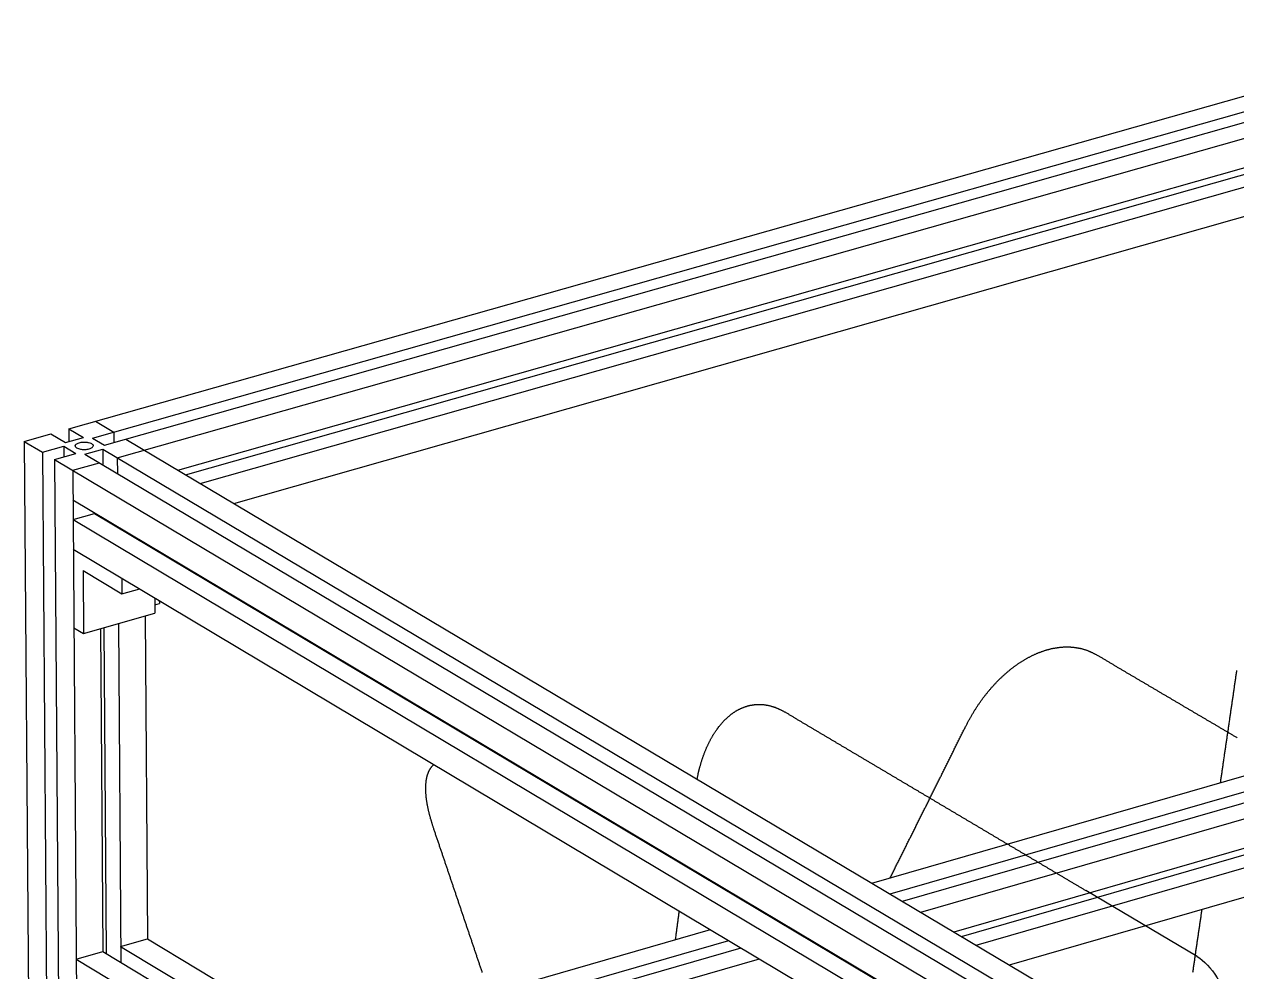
# Model space of a CAD drawing. Header units: millimetres. Extents: x -320 to 323, y -425 to 415.
# Drawn here: x -320.4 to -38.3, y 192.1 to 412.4 of the extents above; entities that cross this region are included whole.
import ezdxf

# ---------------------------------------------------------------- set-up
doc = ezdxf.new("R2010")
doc.units = ezdxf.units.MM
doc.layers.add('SKETCH', color=5, linetype='Continuous')
doc.layers.add('VISIBLE', color=7, linetype='Continuous')

msp = doc.modelspace()

# ---------------------------------------------------------------- linework, layer by layer
at = {"layer": 'SKETCH'}
msp.add_line((-47.58, 195.62), (-73.46, 210.96), dxfattribs=at)
at = {"layer": 'SKETCH', "flags": 128}
for points in [[(-118.93, 213.94), (-118.84, 214.13), (-118.73, 214.36), (-118.61, 214.59), (-118.5, 214.82), (-118.38, 215.05), (-118.27, 215.28), (-118.15, 215.51), (-118.04, 215.74), (-117.92, 215.97), (-117.81, 216.2), (-117.69, 216.43), (-117.58, 216.66), (-117.46, 216.89), (-117.35, 217.12), (-117.23, 217.35), (-117.12, 217.58), (-117.01, 217.81), (-116.89, 218.04), (-116.78, 218.27), (-116.66, 218.5), (-116.55, 218.73), (-116.43, 218.96), (-116.32, 219.19), (-116.2, 219.41), (-116.09, 219.64), (-115.97, 219.87), (-115.86, 220.1), (-115.74, 220.33), (-115.63, 220.56), (-115.51, 220.79), (-115.4, 221.02), (-115.28, 221.25), (-115.17, 221.48), (-115.06, 221.71), (-114.94, 221.94), (-114.83, 222.17), (-114.71, 222.4), (-114.6, 222.63), (-114.48, 222.86), (-114.37, 223.09), (-114.25, 223.32), (-114.14, 223.55), (-114.02, 223.78), (-113.91, 224.01), (-113.79, 224.24), (-113.68, 224.47), (-113.56, 224.7), (-113.45, 224.93), (-113.34, 225.16), (-113.22, 225.39), (-113.11, 225.62), (-112.99, 225.85), (-112.88, 226.08), (-112.76, 226.31), (-112.65, 226.54), (-112.53, 226.77), (-112.42, 227), (-112.3, 227.23), (-112.19, 227.46), (-112.07, 227.69), (-111.96, 227.92), (-111.84, 228.15), (-111.73, 228.38), (-111.61, 228.61), (-111.5, 228.84), (-111.39, 229.07), (-111.27, 229.3), (-111.16, 229.53), (-111.04, 229.76), (-110.93, 229.99), (-110.81, 230.22), (-110.7, 230.45), (-110.58, 230.68), (-110.47, 230.91), (-110.35, 231.14), (-110.24, 231.37), (-110.12, 231.6), (-110.01, 231.83), (-109.89, 232.06), (-109.78, 232.29), (-109.66, 232.52), (-109.55, 232.75), (-109.43, 232.98), (-109.32, 233.21), (-109.21, 233.44), (-109.09, 233.67), (-108.98, 233.9), (-108.86, 234.13), (-108.75, 234.36), (-108.63, 234.59), (-108.52, 234.82), (-108.4, 235.05), (-108.29, 235.28), (-108.17, 235.51), (-108.06, 235.74), (-107.94, 235.97), (-107.83, 236.2), (-107.71, 236.43), (-107.6, 236.66), (-107.49, 236.89), (-107.37, 237.12), (-107.26, 237.35), (-107.14, 237.58), (-107.03, 237.81), (-106.91, 238.04), (-106.8, 238.27), (-106.68, 238.5), (-106.57, 238.73), (-106.45, 238.96), (-106.34, 239.19), (-106.22, 239.42), (-106.11, 239.65), (-105.99, 239.88), (-105.88, 240.11), (-105.76, 240.34), (-105.65, 240.57), (-105.54, 240.8), (-105.42, 241.03), (-105.31, 241.26), (-105.19, 241.49), (-105.08, 241.72), (-104.96, 241.95), (-104.85, 242.18), (-104.73, 242.41), (-104.62, 242.64), (-104.5, 242.87), (-104.39, 243.1), (-104.27, 243.33), (-104.16, 243.56), (-104.04, 243.79), (-103.93, 244.02), (-103.81, 244.26), (-103.7, 244.49), (-103.58, 244.73), (-103.46, 244.97), (-103.35, 245.2), (-103.23, 245.44), (-103.11, 245.68), (-103, 245.92), (-102.88, 246.15), (-102.76, 246.39), (-102.65, 246.63), (-102.53, 246.86), (-102.42, 247.09), (-102.3, 247.32), (-102.19, 247.55), (-102.07, 247.78), (-101.96, 248), (-101.85, 248.23), (-101.74, 248.44), (-101.62, 248.66), (-101.51, 248.87), (-101.41, 249.08), (-101.32, 249.25), (-101.23, 249.42), (-101.14, 249.58), (-101.05, 249.75), (-100.97, 249.91), (-100.88, 250.07), (-100.8, 250.23), (-100.71, 250.38), (-100.63, 250.54), (-100.54, 250.69), (-100.46, 250.85), (-100.38, 251), (-100.29, 251.15), (-100.21, 251.3), (-100.12, 251.45), (-100.04, 251.6), (-99.95, 251.75), (-99.87, 251.9), (-99.78, 252.04), (-99.69, 252.19), (-99.6, 252.34), (-99.52, 252.49), (-99.42, 252.64), (-99.33, 252.78), (-99.24, 252.93), (-99.15, 253.08), (-99.05, 253.23), (-98.96, 253.37), (-98.86, 253.52), (-98.77, 253.67), (-98.67, 253.81), (-98.57, 253.96), (-98.47, 254.1), (-98.38, 254.25), (-98.28, 254.39), (-98.18, 254.54), (-98.08, 254.68), (-97.98, 254.82), (-97.88, 254.96), (-97.78, 255.1), (-97.68, 255.24), (-97.57, 255.38), (-97.47, 255.52), (-97.37, 255.66), (-97.27, 255.8), (-97.16, 255.94), (-97.06, 256.07), (-96.95, 256.21), (-96.85, 256.34), (-96.74, 256.48), (-96.64, 256.61), (-96.53, 256.75), (-96.42, 256.88), (-96.32, 257.01), (-96.21, 257.14), (-96.1, 257.27), (-95.99, 257.4), (-95.88, 257.54), (-95.77, 257.66), (-95.66, 257.79), (-95.55, 257.92), (-95.44, 258.05), (-95.33, 258.18), (-95.22, 258.3), (-95.11, 258.43), (-95, 258.55), (-94.88, 258.68), (-94.77, 258.8), (-94.66, 258.92), (-94.55, 259.04), (-94.43, 259.16), (-94.32, 259.28), (-94.2, 259.4), (-94.09, 259.52), (-93.97, 259.64), (-93.86, 259.76), (-93.74, 259.87), (-93.63, 259.99), (-93.51, 260.1), (-93.39, 260.22), (-93.27, 260.33), (-93.16, 260.44), (-93.04, 260.56), (-92.92, 260.67), (-92.8, 260.78), (-92.68, 260.89), (-92.56, 261), (-92.44, 261.11), (-92.32, 261.22), (-92.2, 261.32), (-92.08, 261.43), (-91.96, 261.53), (-91.84, 261.64), (-91.72, 261.74), (-91.6, 261.84), (-91.48, 261.95), (-91.36, 262.05), (-91.23, 262.15), (-91.11, 262.25), (-90.99, 262.34), (-90.87, 262.44), (-90.74, 262.54), (-90.62, 262.63), (-90.5, 262.73), (-90.37, 262.82), (-90.25, 262.92), (-90.12, 263.01), (-90, 263.1), (-89.87, 263.19), (-89.75, 263.29), (-89.62, 263.37), (-89.5, 263.46), (-89.37, 263.55), (-89.25, 263.64), (-89.12, 263.72), (-89, 263.81), (-88.87, 263.89), (-88.74, 263.98), (-88.62, 264.06), (-88.49, 264.14), (-88.36, 264.22), (-88.24, 264.3), (-88.11, 264.38), (-87.98, 264.46), (-87.86, 264.53), (-87.73, 264.61), (-87.6, 264.68), (-87.47, 264.76), (-87.35, 264.83), (-87.22, 264.91), (-87.09, 264.98), (-86.96, 265.05), (-86.83, 265.12), (-86.71, 265.19), (-86.58, 265.25), (-86.45, 265.32), (-86.32, 265.39), (-86.19, 265.45), (-86.06, 265.52), (-85.93, 265.58), (-85.8, 265.64), (-85.68, 265.7), (-85.55, 265.76), (-85.42, 265.82), (-85.29, 265.88), (-85.16, 265.94), (-85.03, 266), (-84.9, 266.05), (-84.78, 266.11), (-84.65, 266.16), (-84.52, 266.21), (-84.39, 266.26), (-84.26, 266.32), (-84.13, 266.37), (-84, 266.41), (-83.87, 266.46), (-83.74, 266.51), (-83.61, 266.56), (-83.48, 266.6), (-83.35, 266.64), (-83.22, 266.69), (-83.1, 266.73), (-82.97, 266.77), (-82.84, 266.81), (-82.71, 266.85), (-82.58, 266.89), (-82.45, 266.93), (-82.32, 266.96), (-82.2, 267), (-82.07, 267.03), (-81.94, 267.06), (-81.81, 267.1), (-81.68, 267.13), (-81.56, 267.16), (-81.43, 267.19), (-81.3, 267.21), (-81.17, 267.24), (-81.04, 267.27), (-80.92, 267.29), (-80.79, 267.32), (-80.66, 267.34), (-80.53, 267.36), (-80.41, 267.38), (-80.28, 267.4), (-80.15, 267.42), (-80.02, 267.44), (-79.9, 267.46), (-79.77, 267.48), (-79.65, 267.49), (-79.52, 267.5), (-79.39, 267.52), (-79.27, 267.53), (-79.14, 267.54), (-79.02, 267.55), (-78.89, 267.56), (-78.77, 267.57), (-78.64, 267.58), (-78.52, 267.58), (-78.4, 267.59), (-78.27, 267.59), (-78.15, 267.59), (-78.02, 267.6), (-77.9, 267.6), (-77.78, 267.6), (-77.65, 267.6), (-77.53, 267.59), (-77.41, 267.59), (-77.28, 267.59), (-77.16, 267.58), (-77.04, 267.58), (-76.92, 267.57), (-76.8, 267.56), (-76.68, 267.55), (-76.56, 267.54), (-76.43, 267.53), (-76.31, 267.52), (-76.2, 267.5), (-76.08, 267.49), (-75.96, 267.48), (-75.84, 267.46), (-75.72, 267.44), (-75.6, 267.42), (-75.48, 267.4), (-75.36, 267.38), (-75.25, 267.36), (-75.13, 267.34), (-75.01, 267.32), (-74.9, 267.29), (-74.78, 267.27), (-74.66, 267.24), (-74.55, 267.21), (-74.43, 267.19), (-74.32, 267.16), (-74.2, 267.13), (-74.09, 267.09), (-73.97, 267.06), (-73.86, 267.03), (-73.75, 267), (-73.64, 266.96), (-73.52, 266.92), (-73.41, 266.89), (-73.3, 266.85), (-73.19, 266.81), (-73.09, 266.77), (-72.98, 266.73), (-72.87, 266.69), (-72.77, 266.64), (-72.66, 266.6), (-72.56, 266.55), (-72.45, 266.51), (-72.35, 266.46), (-72.25, 266.41), (-72.14, 266.36), (-72.04, 266.31), (-71.93, 266.26), (-71.83, 266.21), (-71.72, 266.16), (-71.61, 266.1), (-71.51, 266.05), (-71.4, 265.99), (-71.29, 265.94), (-71.18, 265.88), (-71.06, 265.82), (-70.95, 265.76), (-70.81, 265.69), (-70.67, 265.61), (-70.52, 265.53), (-70.38, 265.45), (-70.23, 265.37), (-70.09, 265.28), (-69.94, 265.2), (-69.79, 265.11), (-69.64, 265.02), (-69.48, 264.93), (-69.33, 264.84), (-69.18, 264.75), (-69.03, 264.65), (-68.87, 264.56), (-68.72, 264.47), (-68.56, 264.37), (-68.41, 264.28), (-68.25, 264.18), (-68.1, 264.09), (-67.95, 264), (-67.79, 263.91), (-67.64, 263.81), (-67.49, 263.72), (-67.34, 263.63), (-67.19, 263.55), (-67.04, 263.46), (-66.89, 263.37), (-66.74, 263.28), (-66.59, 263.19), (-66.44, 263.1), (-66.29, 263.01), (-66.14, 262.92), (-65.99, 262.84), (-65.83, 262.75), (-65.68, 262.66), (-65.53, 262.57), (-65.38, 262.48), (-65.23, 262.39), (-65.08, 262.3), (-64.93, 262.22), (-64.78, 262.13), (-64.63, 262.04), (-64.48, 261.95), (-64.33, 261.86), (-64.18, 261.77), (-64.03, 261.68), (-63.88, 261.59), (-63.73, 261.51), (-63.58, 261.42), (-63.43, 261.33), (-63.28, 261.24), (-63.13, 261.15), (-62.97, 261.06), (-62.82, 260.97), (-62.67, 260.89), (-62.52, 260.8), (-62.37, 260.71), (-62.22, 260.62), (-62.07, 260.53), (-61.92, 260.44), (-61.77, 260.35), (-61.62, 260.26), (-61.47, 260.18), (-61.32, 260.09), (-61.17, 260), (-61.02, 259.91), (-60.87, 259.82), (-60.72, 259.73), (-60.57, 259.64), (-60.41, 259.55), (-60.26, 259.47), (-60.11, 259.38), (-59.96, 259.29), (-59.81, 259.2), (-59.66, 259.11), (-59.51, 259.02), (-59.36, 258.93), (-59.21, 258.84), (-59.06, 258.76), (-58.91, 258.67), (-58.76, 258.58), (-58.61, 258.49), (-58.46, 258.4), (-58.31, 258.31), (-58.16, 258.22), (-58, 258.13), (-57.85, 258.05), (-57.7, 257.96), (-57.55, 257.87), (-57.4, 257.78), (-57.25, 257.69), (-57.1, 257.6), (-56.95, 257.51), (-56.8, 257.42), (-56.65, 257.34), (-56.5, 257.25), (-56.35, 257.16), (-56.2, 257.07), (-56.05, 256.98), (-55.9, 256.89), (-55.74, 256.8), (-55.59, 256.71), (-55.44, 256.63), (-55.29, 256.54), (-55.14, 256.45), (-54.99, 256.36), (-54.84, 256.27), (-54.69, 256.18), (-54.54, 256.09), (-54.39, 256), (-54.24, 255.92), (-54.09, 255.83), (-53.94, 255.74), (-53.78, 255.65), (-53.63, 255.56), (-53.48, 255.47), (-53.33, 255.38), (-53.18, 255.29), (-53.03, 255.21), (-52.88, 255.12), (-52.73, 255.03), (-52.58, 254.94), (-52.43, 254.85), (-52.28, 254.76), (-52.13, 254.67), (-51.98, 254.58), (-51.82, 254.49), (-51.67, 254.41), (-51.52, 254.32), (-51.37, 254.23), (-51.22, 254.14), (-51.07, 254.05), (-50.92, 253.96), (-50.77, 253.87), (-50.62, 253.78), (-50.47, 253.7), (-50.32, 253.61), (-50.17, 253.52), (-50.02, 253.43), (-49.86, 253.34), (-49.71, 253.25), (-49.56, 253.16), (-49.41, 253.07), (-49.26, 252.98), (-49.11, 252.9), (-48.96, 252.81), (-48.81, 252.72), (-48.66, 252.63), (-48.51, 252.54), (-48.36, 252.45), (-48.21, 252.36), (-48.05, 252.27), (-47.9, 252.18), (-47.75, 252.1), (-47.6, 252.01), (-47.45, 251.92), (-47.3, 251.83), (-47.15, 251.74), (-47, 251.65), (-46.85, 251.56), (-46.7, 251.47), (-46.55, 251.38), (-46.39, 251.3), (-46.24, 251.21), (-46.09, 251.12), (-45.94, 251.03), (-45.79, 250.94), (-45.64, 250.85), (-45.49, 250.76), (-45.34, 250.67), (-45.19, 250.58), (-45.04, 250.5), (-44.89, 250.41), (-44.73, 250.32), (-44.58, 250.23), (-44.43, 250.14), (-44.28, 250.05), (-44.13, 249.96), (-43.98, 249.87), (-43.83, 249.78), (-43.68, 249.7), (-43.53, 249.61), (-43.38, 249.52), (-43.23, 249.43), (-43.07, 249.34), (-42.92, 249.25), (-42.77, 249.16), (-42.62, 249.07), (-42.47, 248.98), (-42.32, 248.9), (-42.17, 248.81), (-42.02, 248.72), (-41.87, 248.63), (-41.72, 248.54), (-41.56, 248.45), (-41.41, 248.36), (-41.26, 248.27), (-41.11, 248.18), (-40.96, 248.1), (-40.81, 248.01), (-40.66, 247.92), (-40.51, 247.83), (-40.36, 247.74), (-40.21, 247.65), (-40.05, 247.56), (-39.9, 247.47), (-39.75, 247.38), (-39.6, 247.29), (-39.45, 247.21), (-39.3, 247.12), (-39.15, 247.03), (-39, 246.94), (-38.85, 246.85), (-38.7, 246.76), (-38.54, 246.67), (-38.39, 246.58), (-38.24, 246.49)], [(-42.1, 236.07), (-42.07, 236.29), (-42.04, 236.53), (-42, 236.76), (-41.97, 237), (-41.94, 237.23), (-41.9, 237.47), (-41.87, 237.7), (-41.83, 237.93), (-41.8, 238.17), (-41.76, 238.4), (-41.73, 238.64), (-41.7, 238.87), (-41.66, 239.11), (-41.63, 239.34), (-41.59, 239.58), (-41.56, 239.81), (-41.52, 240.05), (-41.49, 240.28), (-41.46, 240.52), (-41.42, 240.75), (-41.39, 240.98), (-41.35, 241.22), (-41.32, 241.45), (-41.29, 241.69), (-41.25, 241.92), (-41.22, 242.16), (-41.18, 242.39), (-41.15, 242.63), (-41.11, 242.86), (-41.08, 243.1), (-41.05, 243.33), (-41.01, 243.57), (-40.98, 243.8), (-40.94, 244.04), (-40.91, 244.27), (-40.87, 244.51), (-40.84, 244.74), (-40.81, 244.97), (-40.77, 245.21), (-40.74, 245.44), (-40.7, 245.68), (-40.67, 245.91), (-40.64, 246.15), (-40.6, 246.38), (-40.57, 246.62), (-40.53, 246.85), (-40.5, 247.09), (-40.46, 247.32), (-40.43, 247.56), (-40.4, 247.79), (-40.36, 248.03), (-40.33, 248.26), (-40.29, 248.5), (-40.26, 248.73), (-40.22, 248.97), (-40.19, 249.2), (-40.16, 249.43), (-40.12, 249.67), (-40.09, 249.9), (-40.05, 250.14), (-40.02, 250.37), (-39.98, 250.61), (-39.95, 250.84), (-39.92, 251.08), (-39.88, 251.31), (-39.85, 251.55), (-39.81, 251.78), (-39.78, 252.02), (-39.75, 252.25), (-39.71, 252.49), (-39.68, 252.72), (-39.64, 252.96), (-39.61, 253.19), (-39.57, 253.43), (-39.54, 253.66), (-39.51, 253.89), (-39.47, 254.13), (-39.44, 254.36), (-39.4, 254.6), (-39.37, 254.83), (-39.33, 255.07), (-39.3, 255.3), (-39.27, 255.54), (-39.23, 255.77), (-39.2, 256.01), (-39.16, 256.24), (-39.13, 256.48), (-39.09, 256.71), (-39.06, 256.95), (-39.03, 257.18), (-38.99, 257.42), (-38.96, 257.65), (-38.92, 257.89), (-38.89, 258.12), (-38.85, 258.36), (-38.82, 258.59), (-38.79, 258.83), (-38.75, 259.06), (-38.72, 259.29), (-38.68, 259.53), (-38.65, 259.76), (-38.62, 260), (-38.58, 260.23), (-38.55, 260.47), (-38.51, 260.7), (-38.48, 260.94), (-38.44, 261.17), (-38.41, 261.41), (-38.38, 261.64), (-38.34, 261.88), (-38.31, 262.11)], [(-163.87, 236.86), (-163.85, 236.95), (-163.82, 237.11), (-163.79, 237.27), (-163.76, 237.42), (-163.73, 237.58), (-163.7, 237.73), (-163.67, 237.89), (-163.63, 238.04), (-163.6, 238.2), (-163.56, 238.36), (-163.53, 238.51), (-163.49, 238.67), (-163.45, 238.82), (-163.41, 238.98), (-163.37, 239.13), (-163.33, 239.29), (-163.29, 239.44), (-163.25, 239.6), (-163.21, 239.75), (-163.17, 239.9), (-163.13, 240.05), (-163.08, 240.2), (-163.04, 240.35), (-163, 240.5), (-162.95, 240.65), (-162.91, 240.8), (-162.86, 240.95), (-162.81, 241.1), (-162.77, 241.24), (-162.72, 241.39), (-162.67, 241.54), (-162.62, 241.68), (-162.57, 241.83), (-162.53, 241.97), (-162.48, 242.11), (-162.42, 242.25), (-162.37, 242.4), (-162.32, 242.54), (-162.27, 242.68), (-162.22, 242.82), (-162.16, 242.96), (-162.11, 243.1), (-162.06, 243.23), (-162, 243.37), (-161.94, 243.51), (-161.89, 243.64), (-161.83, 243.78), (-161.77, 243.91), (-161.72, 244.05), (-161.66, 244.18), (-161.6, 244.32), (-161.54, 244.45), (-161.48, 244.58), (-161.42, 244.71), (-161.36, 244.84), (-161.3, 244.97), (-161.24, 245.1), (-161.18, 245.22), (-161.11, 245.35), (-161.05, 245.47), (-160.99, 245.6), (-160.92, 245.72), (-160.86, 245.85), (-160.79, 245.97), (-160.73, 246.09), (-160.66, 246.21), (-160.6, 246.34), (-160.53, 246.46), (-160.46, 246.57), (-160.39, 246.69), (-160.33, 246.81), (-160.26, 246.93), (-160.19, 247.04), (-160.12, 247.16), (-160.05, 247.27), (-159.98, 247.39), (-159.91, 247.5), (-159.84, 247.61), (-159.76, 247.72), (-159.69, 247.83), (-159.62, 247.94), (-159.55, 248.05), (-159.47, 248.16), (-159.4, 248.27), (-159.32, 248.37), (-159.25, 248.48), (-159.17, 248.58), (-159.1, 248.68), (-159.02, 248.79), (-158.94, 248.89), (-158.87, 248.99), (-158.79, 249.09), (-158.71, 249.19), (-158.63, 249.29), (-158.55, 249.39), (-158.47, 249.48), (-158.4, 249.58), (-158.32, 249.67), (-158.23, 249.77), (-158.15, 249.86), (-158.07, 249.95), (-157.99, 250.04), (-157.91, 250.13), (-157.83, 250.22), (-157.75, 250.31), (-157.66, 250.4), (-157.58, 250.48), (-157.5, 250.57), (-157.41, 250.65), (-157.33, 250.74), (-157.24, 250.82), (-157.16, 250.9), (-157.07, 250.98), (-156.99, 251.06), (-156.9, 251.14), (-156.81, 251.22), (-156.73, 251.3), (-156.64, 251.38), (-156.55, 251.45), (-156.46, 251.53), (-156.37, 251.6), (-156.29, 251.67), (-156.2, 251.74), (-156.11, 251.81), (-156.02, 251.88), (-155.93, 251.95), (-155.84, 252.02), (-155.75, 252.09), (-155.66, 252.15), (-155.57, 252.22), (-155.48, 252.28), (-155.38, 252.34), (-155.29, 252.4), (-155.2, 252.46), (-155.11, 252.52), (-155.01, 252.58), (-154.92, 252.64), (-154.83, 252.7), (-154.73, 252.75), (-154.64, 252.81), (-154.55, 252.86), (-154.45, 252.91), (-154.36, 252.97), (-154.26, 253.02), (-154.17, 253.07), (-154.07, 253.11), (-153.98, 253.16), (-153.88, 253.21), (-153.78, 253.25), (-153.69, 253.3), (-153.59, 253.34), (-153.49, 253.39), (-153.4, 253.43), (-153.3, 253.47), (-153.2, 253.51), (-153.11, 253.54), (-153.01, 253.58), (-152.91, 253.62), (-152.81, 253.65), (-152.71, 253.69), (-152.61, 253.72), (-152.51, 253.75), (-152.42, 253.78), (-152.32, 253.81), (-152.22, 253.84), (-152.12, 253.87), (-152.02, 253.9), (-151.92, 253.92), (-151.82, 253.95), (-151.72, 253.97), (-151.62, 254), (-151.52, 254.02), (-151.41, 254.04), (-151.31, 254.06), (-151.21, 254.08), (-151.11, 254.09), (-151.01, 254.11), (-150.91, 254.12), (-150.81, 254.14), (-150.71, 254.15), (-150.6, 254.16), (-150.5, 254.18), (-150.4, 254.19), (-150.3, 254.19), (-150.2, 254.2), (-150.09, 254.21), (-149.99, 254.22), (-149.89, 254.22), (-149.79, 254.22), (-149.68, 254.23), (-149.58, 254.23), (-149.48, 254.23), (-149.37, 254.23), (-149.27, 254.23), (-149.17, 254.22), (-149.06, 254.22), (-148.96, 254.22), (-148.86, 254.21), (-148.75, 254.2), (-148.65, 254.2), (-148.55, 254.19), (-148.44, 254.18), (-148.34, 254.17), (-148.24, 254.15), (-148.13, 254.14), (-148.03, 254.13), (-147.92, 254.11), (-147.82, 254.09), (-147.72, 254.08), (-147.61, 254.06), (-147.51, 254.04), (-147.4, 254.02), (-147.3, 254), (-147.2, 253.97), (-147.09, 253.95), (-146.99, 253.92), (-146.88, 253.9), (-146.78, 253.87), (-146.68, 253.84), (-146.57, 253.82), (-146.47, 253.78), (-146.36, 253.75), (-146.26, 253.72), (-146.16, 253.69), (-146.05, 253.65), (-145.95, 253.62), (-145.85, 253.58), (-145.74, 253.55), (-145.64, 253.51), (-145.54, 253.47), (-145.44, 253.43), (-145.34, 253.39), (-145.24, 253.34), (-145.14, 253.3), (-145.04, 253.25), (-144.94, 253.21), (-144.84, 253.16), (-144.74, 253.11), (-144.64, 253.06), (-144.54, 253.01), (-144.44, 252.96), (-144.33, 252.91), (-144.23, 252.86), (-144.13, 252.81), (-144.02, 252.75), (-143.92, 252.7), (-143.81, 252.64), (-143.7, 252.58), (-143.59, 252.53), (-143.48, 252.47), (-143.35, 252.4), (-143.21, 252.32), (-143.08, 252.24), (-142.94, 252.17), (-142.8, 252.09), (-142.65, 252), (-142.51, 251.92), (-142.36, 251.83), (-142.22, 251.75), (-142.07, 251.66), (-141.93, 251.57), (-141.78, 251.48), (-141.63, 251.39), (-141.48, 251.3), (-141.33, 251.21), (-141.18, 251.12), (-141.03, 251.03), (-140.88, 250.93), (-140.73, 250.84), (-140.59, 250.75), (-140.44, 250.66), (-140.29, 250.58), (-140.14, 250.49), (-140, 250.4), (-139.85, 250.31), (-139.71, 250.23), (-139.56, 250.14), (-139.42, 250.06), (-139.27, 249.97), (-139.13, 249.88), (-138.98, 249.8), (-138.84, 249.71), (-138.69, 249.63), (-138.54, 249.54), (-138.4, 249.45), (-138.25, 249.37), (-138.11, 249.28), (-137.96, 249.19), (-137.82, 249.11), (-137.67, 249.02), (-137.53, 248.94), (-137.38, 248.85), (-137.24, 248.76), (-137.09, 248.68), (-136.95, 248.59), (-136.8, 248.51), (-136.66, 248.42), (-136.51, 248.33), (-136.36, 248.25), (-136.22, 248.16), (-136.07, 248.08), (-135.93, 247.99), (-135.78, 247.9), (-135.64, 247.82), (-135.49, 247.73), (-135.35, 247.64), (-135.2, 247.56), (-135.06, 247.47), (-134.91, 247.39), (-134.77, 247.3), (-134.62, 247.21), (-134.47, 247.13), (-134.33, 247.04), (-134.18, 246.95), (-134.04, 246.87), (-133.89, 246.78), (-133.75, 246.7), (-133.6, 246.61), (-133.46, 246.52), (-133.31, 246.44), (-133.17, 246.35), (-133.02, 246.27), (-132.88, 246.18), (-132.73, 246.09), (-132.58, 246.01), (-132.44, 245.92), (-132.29, 245.83), (-132.15, 245.75), (-132, 245.66), (-131.86, 245.58), (-131.71, 245.49), (-131.57, 245.4), (-131.42, 245.32), (-131.28, 245.23), (-131.13, 245.14), (-130.98, 245.06), (-130.84, 244.97), (-130.69, 244.89), (-130.55, 244.8), (-130.4, 244.71), (-130.26, 244.63), (-130.11, 244.54), (-129.97, 244.46), (-129.82, 244.37), (-129.68, 244.28), (-129.53, 244.2), (-129.38, 244.11), (-129.24, 244.02), (-129.09, 243.94), (-128.95, 243.85), (-128.8, 243.77), (-128.66, 243.68), (-128.51, 243.59), (-128.37, 243.51), (-128.22, 243.42), (-128.08, 243.33), (-127.93, 243.25), (-127.78, 243.16), (-127.64, 243.08), (-127.49, 242.99), (-127.35, 242.9), (-127.2, 242.82), (-127.06, 242.73), (-126.91, 242.64), (-126.77, 242.56), (-126.62, 242.47), (-126.47, 242.39), (-126.33, 242.3), (-126.18, 242.21), (-126.04, 242.13), (-125.89, 242.04), (-125.75, 241.95), (-125.6, 241.87), (-125.46, 241.78), (-125.31, 241.7), (-125.16, 241.61), (-125.02, 241.52), (-124.87, 241.44), (-124.73, 241.35), (-124.58, 241.26), (-124.44, 241.18), (-124.29, 241.09), (-124.15, 241), (-124, 240.92), (-123.85, 240.83), (-123.71, 240.75), (-123.56, 240.66), (-123.42, 240.57), (-123.27, 240.49), (-123.13, 240.4), (-122.98, 240.31), (-122.84, 240.23), (-122.69, 240.14), (-122.54, 240.06), (-122.4, 239.97), (-122.25, 239.88), (-122.11, 239.8), (-121.96, 239.71), (-121.82, 239.62), (-121.67, 239.54), (-121.52, 239.45), (-121.38, 239.37), (-121.23, 239.28), (-121.09, 239.19), (-120.94, 239.11), (-120.8, 239.02), (-120.65, 238.93), (-120.51, 238.85), (-120.36, 238.76), (-120.21, 238.67), (-120.07, 238.59), (-119.92, 238.5), (-119.78, 238.42), (-119.63, 238.33), (-119.49, 238.24), (-119.34, 238.16), (-119.19, 238.07), (-119.05, 237.98), (-118.9, 237.9), (-118.76, 237.81), (-118.61, 237.72), (-118.47, 237.64), (-118.32, 237.55), (-118.17, 237.47), (-118.03, 237.38), (-117.88, 237.29), (-117.74, 237.21), (-117.59, 237.12), (-117.45, 237.03), (-117.3, 236.95), (-117.15, 236.86), (-117.01, 236.77), (-116.86, 236.69), (-116.72, 236.6), (-116.57, 236.52), (-116.43, 236.43), (-116.28, 236.34), (-116.13, 236.26), (-115.99, 236.17), (-115.84, 236.08), (-115.7, 236), (-115.55, 235.91), (-115.41, 235.82), (-115.26, 235.74), (-115.11, 235.65), (-114.97, 235.57), (-114.82, 235.48), (-114.68, 235.39), (-114.53, 235.31), (-114.39, 235.22), (-114.24, 235.13), (-114.09, 235.05), (-113.95, 234.96), (-113.8, 234.87), (-113.66, 234.79), (-113.51, 234.7), (-113.37, 234.61), (-113.22, 234.53), (-113.07, 234.44), (-112.93, 234.36), (-112.78, 234.27), (-112.64, 234.18), (-112.49, 234.1), (-112.34, 234.01), (-112.2, 233.92), (-112.05, 233.84), (-111.91, 233.75), (-111.76, 233.66), (-111.62, 233.58), (-111.47, 233.49), (-111.32, 233.41), (-111.18, 233.32), (-111.03, 233.23), (-110.89, 233.15), (-110.74, 233.06), (-110.59, 232.97), (-110.45, 232.89), (-110.3, 232.8), (-110.16, 232.71), (-110.01, 232.63), (-109.87, 232.54), (-109.72, 232.45), (-109.57, 232.37), (-109.43, 232.28), (-109.28, 232.19), (-109.14, 232.11), (-108.99, 232.02), (-108.84, 231.94), (-108.7, 231.85), (-108.55, 231.76), (-108.41, 231.68), (-108.26, 231.59), (-108.12, 231.5), (-107.97, 231.42), (-107.82, 231.33), (-107.68, 231.24), (-107.53, 231.16), (-107.39, 231.07), (-107.24, 230.98), (-107.09, 230.9), (-106.95, 230.81), (-106.8, 230.72), (-106.66, 230.64), (-106.51, 230.55), (-106.36, 230.47), (-106.22, 230.38), (-106.07, 230.29), (-105.93, 230.21), (-105.78, 230.12), (-105.63, 230.03), (-105.49, 229.95), (-105.34, 229.86), (-105.2, 229.77), (-105.05, 229.69), (-104.91, 229.6), (-104.76, 229.51), (-104.61, 229.43), (-104.47, 229.34), (-104.32, 229.25), (-104.18, 229.17), (-104.03, 229.08), (-103.88, 228.99), (-103.74, 228.91), (-103.59, 228.82), (-103.45, 228.74), (-103.3, 228.65), (-103.15, 228.56), (-103.01, 228.48), (-102.86, 228.39), (-102.72, 228.3), (-102.57, 228.22), (-102.42, 228.13), (-102.28, 228.04), (-102.13, 227.96), (-101.99, 227.87), (-101.84, 227.78), (-101.69, 227.7), (-101.55, 227.61), (-101.4, 227.52), (-101.26, 227.44), (-101.11, 227.35), (-100.96, 227.26), (-100.82, 227.18), (-100.67, 227.09), (-100.53, 227), (-100.38, 226.92), (-100.23, 226.83), (-100.09, 226.74), (-99.94, 226.66), (-99.8, 226.57), (-99.65, 226.49), (-99.5, 226.4), (-99.36, 226.31), (-99.21, 226.23), (-99.07, 226.14), (-98.92, 226.05), (-98.77, 225.97), (-98.63, 225.88), (-98.48, 225.79), (-98.33, 225.71), (-98.19, 225.62), (-98.04, 225.53), (-97.9, 225.45), (-97.75, 225.36), (-97.6, 225.27), (-97.46, 225.19), (-97.31, 225.1), (-97.17, 225.01), (-97.02, 224.93), (-96.87, 224.84), (-96.73, 224.75), (-96.58, 224.67), (-96.44, 224.58), (-96.29, 224.49), (-96.14, 224.41), (-96, 224.32), (-95.85, 224.23), (-95.7, 224.15), (-95.56, 224.06), (-95.41, 223.97), (-95.27, 223.89), (-95.12, 223.8), (-94.97, 223.71), (-94.83, 223.63), (-94.68, 223.54), (-94.54, 223.45), (-94.39, 223.37), (-94.24, 223.28), (-94.1, 223.19), (-93.95, 223.11), (-93.81, 223.02), (-93.66, 222.93), (-93.51, 222.85), (-93.37, 222.76), (-93.22, 222.67), (-93.07, 222.59), (-92.93, 222.5), (-92.78, 222.41), (-92.64, 222.33), (-92.49, 222.24), (-92.34, 222.15), (-92.2, 222.07), (-92.05, 221.98), (-91.9, 221.89), (-91.76, 221.81), (-91.61, 221.72), (-91.47, 221.63), (-91.32, 221.55), (-91.17, 221.46), (-91.03, 221.37), (-90.88, 221.29), (-90.74, 221.2), (-90.59, 221.11), (-90.44, 221.03), (-90.3, 220.94), (-90.15, 220.85), (-90, 220.77), (-89.86, 220.68), (-89.71, 220.59), (-89.57, 220.51), (-89.42, 220.42), (-89.27, 220.33), (-89.13, 220.25), (-88.98, 220.16), (-88.83, 220.07), (-88.69, 219.99), (-88.54, 219.9), (-88.4, 219.81), (-88.25, 219.73), (-88.1, 219.64), (-87.96, 219.55), (-87.81, 219.47), (-87.66, 219.38), (-87.52, 219.29), (-87.37, 219.21), (-87.23, 219.12), (-87.08, 219.03), (-86.93, 218.95), (-86.79, 218.86), (-86.64, 218.77), (-86.49, 218.69), (-86.35, 218.6), (-86.2, 218.51), (-86.05, 218.43), (-85.91, 218.34), (-85.76, 218.25), (-85.62, 218.17), (-85.47, 218.08), (-85.32, 217.99), (-85.18, 217.91), (-85.03, 217.82), (-84.88, 217.73), (-84.74, 217.65), (-84.59, 217.56), (-84.45, 217.47), (-84.3, 217.39), (-84.15, 217.3), (-84.01, 217.21), (-83.86, 217.13), (-83.71, 217.04), (-83.57, 216.95), (-83.42, 216.87), (-83.27, 216.78), (-83.13, 216.69), (-82.98, 216.61), (-82.84, 216.52), (-82.69, 216.43), (-82.54, 216.35), (-82.4, 216.26), (-82.25, 216.17), (-82.1, 216.09), (-81.96, 216), (-81.81, 215.91), (-81.66, 215.83), (-81.52, 215.74), (-81.37, 215.65), (-81.23, 215.56), (-81.08, 215.48), (-80.93, 215.39), (-80.79, 215.3), (-80.64, 215.22), (-80.49, 215.13), (-80.35, 215.04), (-80.2, 214.96), (-80.05, 214.87), (-79.91, 214.78), (-79.76, 214.7), (-79.61, 214.61), (-79.47, 214.52), (-79.32, 214.44), (-79.18, 214.35), (-79.03, 214.26), (-78.88, 214.18), (-78.74, 214.09), (-78.59, 214), (-78.44, 213.92), (-78.3, 213.83), (-78.15, 213.74), (-78, 213.66), (-77.86, 213.57), (-77.71, 213.48), (-77.56, 213.39), (-77.42, 213.31), (-77.27, 213.22), (-77.13, 213.13), (-76.98, 213.05), (-76.83, 212.96), (-76.69, 212.87), (-76.54, 212.79), (-76.39, 212.7), (-76.25, 212.61), (-76.1, 212.53), (-75.95, 212.44), (-75.81, 212.35), (-75.66, 212.27), (-75.51, 212.18), (-75.37, 212.09), (-75.22, 212.01), (-75.07, 211.92), (-74.93, 211.83), (-74.78, 211.75), (-74.63, 211.66), (-74.49, 211.57), (-74.34, 211.48), (-74.2, 211.4), (-74.05, 211.31), (-73.9, 211.22), (-73.76, 211.14), (-73.61, 211.05), (-73.46, 210.96)], [(-213.86, 191.91), (-213.92, 192.11), (-213.99, 192.31), (-214.06, 192.52), (-214.13, 192.72), (-214.2, 192.93), (-214.27, 193.13), (-214.34, 193.33), (-214.41, 193.54), (-214.47, 193.74), (-214.54, 193.94), (-214.61, 194.15), (-214.68, 194.35), (-214.75, 194.56), (-214.82, 194.76), (-214.89, 194.96), (-214.96, 195.17), (-215.03, 195.37), (-215.09, 195.57), (-215.16, 195.78), (-215.23, 195.98), (-215.3, 196.19), (-215.37, 196.39), (-215.44, 196.59), (-215.51, 196.8), (-215.58, 197), (-215.64, 197.2), (-215.71, 197.41), (-215.78, 197.61), (-215.85, 197.82), (-215.92, 198.02), (-215.99, 198.22), (-216.06, 198.43), (-216.13, 198.63), (-216.2, 198.84), (-216.26, 199.04), (-216.33, 199.24), (-216.4, 199.45), (-216.47, 199.65), (-216.54, 199.85), (-216.61, 200.06), (-216.68, 200.26), (-216.75, 200.47), (-216.81, 200.67), (-216.88, 200.87), (-216.95, 201.08), (-217.02, 201.28), (-217.09, 201.49), (-217.16, 201.69), (-217.23, 201.89), (-217.3, 202.1), (-217.37, 202.3), (-217.43, 202.51), (-217.5, 202.71), (-217.57, 202.91), (-217.64, 203.12), (-217.71, 203.32), (-217.78, 203.52), (-217.85, 203.73), (-217.92, 203.93), (-217.99, 204.14), (-218.05, 204.34), (-218.12, 204.54), (-218.19, 204.75), (-218.26, 204.95), (-218.33, 205.16), (-218.4, 205.36), (-218.47, 205.56), (-218.54, 205.77), (-218.61, 205.97), (-218.67, 206.18), (-218.74, 206.38), (-218.81, 206.58), (-218.88, 206.79), (-218.95, 206.99), (-219.02, 207.2), (-219.09, 207.4), (-219.16, 207.6), (-219.22, 207.81), (-219.29, 208.01), (-219.36, 208.22), (-219.43, 208.42), (-219.5, 208.62), (-219.57, 208.83), (-219.64, 209.03), (-219.71, 209.23), (-219.78, 209.44), (-219.84, 209.64), (-219.91, 209.85), (-219.98, 210.05), (-220.05, 210.25), (-220.12, 210.46), (-220.19, 210.66), (-220.26, 210.87), (-220.33, 211.07), (-220.4, 211.28), (-220.46, 211.48), (-220.53, 211.68), (-220.6, 211.89), (-220.67, 212.09), (-220.74, 212.3), (-220.81, 212.5), (-220.88, 212.7), (-220.95, 212.91), (-221.02, 213.11), (-221.08, 213.32), (-221.15, 213.52), (-221.22, 213.72), (-221.29, 213.93), (-221.36, 214.13), (-221.43, 214.34), (-221.5, 214.54), (-221.57, 214.74), (-221.64, 214.95), (-221.7, 215.15), (-221.77, 215.36), (-221.84, 215.56), (-221.91, 215.76), (-221.98, 215.97), (-222.05, 216.17), (-222.12, 216.38), (-222.19, 216.58), (-222.26, 216.78), (-222.32, 216.99), (-222.39, 217.19), (-222.46, 217.4), (-222.53, 217.6), (-222.6, 217.81), (-222.67, 218.01), (-222.74, 218.21), (-222.81, 218.42), (-222.88, 218.62), (-222.94, 218.83), (-223.01, 219.03), (-223.08, 219.23), (-223.15, 219.44), (-223.22, 219.64), (-223.29, 219.85), (-223.36, 220.05), (-223.43, 220.25), (-223.5, 220.46), (-223.57, 220.66), (-223.63, 220.87), (-223.7, 221.07), (-223.78, 221.28), (-223.85, 221.49), (-223.92, 221.7), (-223.99, 221.91), (-224.06, 222.12), (-224.14, 222.34), (-224.21, 222.55), (-224.28, 222.76), (-224.35, 222.97), (-224.43, 223.18), (-224.5, 223.39), (-224.57, 223.6), (-224.64, 223.8), (-224.71, 224.01), (-224.78, 224.21), (-224.84, 224.41), (-224.91, 224.61), (-224.98, 224.81), (-225.04, 225), (-225.1, 225.19), (-225.16, 225.38), (-225.22, 225.56), (-225.27, 225.71), (-225.31, 225.86), (-225.36, 226.01), (-225.41, 226.15), (-225.45, 226.3), (-225.5, 226.44), (-225.54, 226.58), (-225.58, 226.72), (-225.63, 226.85), (-225.67, 226.99), (-225.71, 227.13), (-225.75, 227.26), (-225.79, 227.39), (-225.83, 227.53), (-225.87, 227.66), (-225.9, 227.79), (-225.94, 227.92), (-225.98, 228.05), (-226.01, 228.18), (-226.05, 228.31), (-226.08, 228.44), (-226.12, 228.57), (-226.15, 228.7), (-226.19, 228.83), (-226.22, 228.96), (-226.25, 229.09), (-226.28, 229.22), (-226.31, 229.35), (-226.34, 229.48), (-226.37, 229.61), (-226.4, 229.74), (-226.43, 229.86), (-226.45, 229.99), (-226.48, 230.12), (-226.51, 230.24), (-226.53, 230.37), (-226.56, 230.49), (-226.58, 230.62), (-226.6, 230.74), (-226.63, 230.86), (-226.65, 230.99), (-226.67, 231.11), (-226.69, 231.23), (-226.71, 231.35), (-226.73, 231.47), (-226.75, 231.59), (-226.77, 231.71), (-226.79, 231.83), (-226.8, 231.95), (-226.82, 232.06), (-226.83, 232.18), (-226.85, 232.3), (-226.86, 232.41), (-226.88, 232.53), (-226.89, 232.64), (-226.9, 232.75), (-226.91, 232.87), (-226.93, 232.98), (-226.94, 233.09), (-226.95, 233.2), (-226.95, 233.31), (-226.96, 233.43), (-226.97, 233.53), (-226.98, 233.64), (-226.98, 233.75), (-226.99, 233.86), (-226.99, 233.97), (-227, 234.07), (-227, 234.18), (-227.01, 234.28), (-227.01, 234.39), (-227.01, 234.49), (-227.01, 234.59), (-227.01, 234.69), (-227.01, 234.8), (-227.01, 234.9), (-227.01, 235), (-227.01, 235.1), (-227, 235.2), (-227, 235.29), (-226.99, 235.39), (-226.99, 235.49), (-226.98, 235.58), (-226.98, 235.68), (-226.97, 235.77), (-226.96, 235.87), (-226.95, 235.96), (-226.95, 236.05), (-226.94, 236.15), (-226.93, 236.24), (-226.92, 236.33), (-226.9, 236.42), (-226.89, 236.51), (-226.88, 236.59), (-226.87, 236.68), (-226.85, 236.77), (-226.84, 236.85), (-226.82, 236.94), (-226.8, 237.02), (-226.79, 237.1), (-226.77, 237.19), (-226.75, 237.27), (-226.73, 237.35), (-226.71, 237.43), (-226.69, 237.51), (-226.67, 237.59), (-226.65, 237.67), (-226.63, 237.74), (-226.61, 237.82), (-226.58, 237.9), (-226.56, 237.97), (-226.53, 238.04), (-226.51, 238.12), (-226.48, 238.19), (-226.46, 238.26), (-226.43, 238.33), (-226.4, 238.4), (-226.37, 238.47), (-226.34, 238.54), (-226.31, 238.61), (-226.28, 238.67), (-226.25, 238.74), (-226.22, 238.8), (-226.19, 238.87), (-226.15, 238.93), (-226.12, 239), (-226.09, 239.06), (-226.05, 239.12), (-226.02, 239.18), (-225.98, 239.24), (-225.94, 239.3), (-225.9, 239.35), (-225.87, 239.41), (-225.83, 239.47), (-225.79, 239.52), (-225.75, 239.58), (-225.71, 239.63), (-225.67, 239.68), (-225.62, 239.73), (-225.58, 239.78), (-225.54, 239.83), (-225.5, 239.88), (-225.45, 239.93), (-225.41, 239.98), (-225.36, 240.02), (-225.32, 240.07), (-225.27, 240.11), (-225.22, 240.16), (-225.17, 240.2), (-225.12, 240.24), (-225.09, 240.27)], [(-168.9, 199.55), (-168.88, 199.67), (-168.85, 199.91), (-168.82, 200.14), (-168.79, 200.38), (-168.76, 200.61), (-168.73, 200.85), (-168.7, 201.08), (-168.66, 201.32), (-168.63, 201.55), (-168.6, 201.79), (-168.57, 202.02), (-168.54, 202.26), (-168.51, 202.49), (-168.48, 202.73), (-168.45, 202.96), (-168.41, 203.19), (-168.38, 203.43), (-168.35, 203.66), (-168.32, 203.9), (-168.29, 204.13), (-168.26, 204.37), (-168.23, 204.6), (-168.2, 204.84), (-168.17, 205.07), (-168.13, 205.31), (-168.1, 205.54), (-168.07, 205.78), (-168.04, 206.01), (-168.01, 206.21)], [(-48.53, 191.98), (-48.5, 192.21), (-48.47, 192.45), (-48.43, 192.68), (-48.4, 192.92), (-48.36, 193.15), (-48.33, 193.39), (-48.29, 193.62), (-48.26, 193.85), (-48.23, 194.09), (-48.19, 194.32), (-48.16, 194.56), (-48.12, 194.79), (-48.09, 195.03), (-48.06, 195.26), (-48.02, 195.49), (-47.99, 195.73), (-47.95, 195.96), (-47.92, 196.2), (-47.88, 196.43), (-47.85, 196.67), (-47.82, 196.9), (-47.78, 197.13), (-47.75, 197.37), (-47.71, 197.6), (-47.68, 197.84), (-47.65, 198.07), (-47.61, 198.31), (-47.58, 198.54), (-47.54, 198.77), (-47.51, 199.01), (-47.47, 199.24), (-47.44, 199.48), (-47.41, 199.71), (-47.37, 199.95), (-47.34, 200.18), (-47.3, 200.42), (-47.27, 200.65), (-47.24, 200.88), (-47.2, 201.12), (-47.17, 201.35), (-47.13, 201.59), (-47.1, 201.82), (-47.06, 202.06), (-47.03, 202.29), (-47, 202.52), (-46.96, 202.76), (-46.93, 202.99), (-46.89, 203.23), (-46.86, 203.46), (-46.83, 203.7), (-46.79, 203.93), (-46.76, 204.16), (-46.72, 204.4), (-46.69, 204.63), (-46.65, 204.87), (-46.62, 205.1), (-46.59, 205.34), (-46.55, 205.57), (-46.52, 205.81), (-46.48, 206.04), (-46.45, 206.27), (-46.41, 206.51), (-46.4, 206.6)], [(-47.58, 195.62), (-46.96, 195.22), (-46.35, 194.75), (-45.74, 194.22), (-45.14, 193.62), (-44.56, 192.96), (-43.99, 192.25), (-43.43, 191.48), (-42.9, 190.67), (-42.4, 189.81), (-41.91, 188.9), (-41.46, 187.97), (-41.04, 187), (-40.65, 186), (-40.3, 184.99), (-39.98, 183.96), (-39.71, 182.91), (-39.47, 181.87), (-39.27, 180.82), (-39.12, 179.78), (-39.01, 178.74), (-38.94, 177.73), (-38.92, 176.73)]]:
    msp.add_lwpolyline(points, dxfattribs=at)
at = {"layer": 'VISIBLE'}
for p, q in [((-310.05, 318.31), (22.31, 412.38)), ((-304.58, 316.15), (25.36, 409.57)), ((-301.76, 314.47), (28.21, 407.93)), ((-298.77, 311.6), (33.71, 405.81)), ((-284.72, 308.7), (27.61, 397.27)), ((-282.88, 307.61), (24.19, 394.7)), ((-279.5, 305.6), (32.48, 394.11)), ((-271.67, 300.95), (27.61, 385.92)), ((-303.83, 320.07), (-303.83, 320.07)), ((-303.83, 320.07), (-299.6, 317.56)), ((-320.42, 315.37), (-314.2, 317.14)), ((-314.2, 317.14), (-314.2, 317.14)), ((-314.2, 317.14), (-310.82, 315.12)), ((-310.82, 315.12), (-306.67, 316.3)), ((-310.05, 318.31), (-310.03, 315.35)), ((-310.05, 318.31), (-306.67, 316.3)), ((-306.67, 316.3), (-306.67, 316.3)), ((-304.58, 316.15), (-304.58, 316.15)), ((-304.58, 316.15), (-301.76, 314.47)), ((-299.6, 317.56), (-299.59, 315.08)), ((-320.42, 315.37), (-316.26, -245.81)), ((-320.42, 315.37), (-316.2, 312.86)), ((-316.2, 312.86), (-311.22, 314.27)), ((-311.22, 314.27), (-311.2, 311.8)), ((-311.22, 314.27), (-308.4, 312.59)), ((-310.82, 315.12), (-310.82, 315.12)), ((-308.59, 314.4), (-308.57, 314.48)), ((-308.59, 314.4), (-308.59, 314.31)), ((-308.59, 314.31), (-308.59, 314.31)), ((-308.59, 314.31), (-308.57, 314.23)), ((-308.57, 314.48), (-308.53, 314.58)), ((-308.57, 314.23), (-308.49, 314.09)), ((-308.53, 314.58), (-308.45, 314.67)), ((-308.49, 314.09), (-308.37, 313.97)), ((-308.45, 314.67), (-308.35, 314.76)), ((-308.37, 313.97), (-308.23, 313.88)), ((-308.35, 314.76), (-308.22, 314.85)), ((-308.23, 313.88), (-308.06, 313.79)), ((-308.22, 314.85), (-308.06, 314.93)), ((-308.06, 314.93), (-307.88, 315.01)), ((-308.06, 314.93), (-307.88, 315.01)), ((-308.06, 313.79), (-307.83, 313.7)), ((-307.88, 315.01), (-307.67, 315.07)), ((-307.88, 315.01), (-307.67, 315.07)), ((-307.83, 313.7), (-307.54, 313.62)), ((-307.67, 315.07), (-307.45, 315.13)), ((-307.54, 313.62), (-307.36, 313.58)), ((-307.45, 315.13), (-307.21, 315.17)), ((-307.36, 313.58), (-307.17, 313.55)), ((-307.21, 315.17), (-306.96, 315.2)), ((-307.17, 313.55), (-306.96, 313.53)), ((-306.96, 315.2), (-306.71, 315.22)), ((-306.96, 313.53), (-306.74, 313.51)), ((-306.74, 313.51), (-306.51, 313.51)), ((-306.71, 315.22), (-306.47, 315.23)), ((-306.51, 313.51), (-306.26, 313.51)), ((-306.47, 315.23), (-306.24, 315.22)), ((-306.31, 312.44), (-302.16, 313.61)), ((-306.26, 313.51), (-306.02, 313.53)), ((-306.26, 313.51), (-306.02, 313.53)), ((-306.24, 315.22), (-306.01, 315.21)), ((-306.02, 313.53), (-305.77, 313.56)), ((-306.02, 313.53), (-305.77, 313.56)), ((-306.01, 315.21), (-305.81, 315.19)), ((-305.81, 315.19), (-305.61, 315.16)), ((-305.77, 313.56), (-305.53, 313.61)), ((-305.61, 315.16), (-305.44, 315.12)), ((-305.53, 313.61), (-305.3, 313.66)), ((-305.44, 315.12), (-305.15, 315.04)), ((-305.3, 313.66), (-305.1, 313.73)), ((-305.3, 313.66), (-305.1, 313.73)), ((-305.15, 315.04), (-304.92, 314.95)), ((-305.1, 313.73), (-304.91, 313.81)), ((-305.1, 313.73), (-304.91, 313.81)), ((-304.92, 314.95), (-304.75, 314.86)), ((-304.91, 313.81), (-304.75, 313.89)), ((-304.75, 314.86), (-304.6, 314.76)), ((-304.75, 313.89), (-304.62, 313.98)), ((-304.62, 313.98), (-304.52, 314.07)), ((-304.6, 314.76), (-304.48, 314.64)), ((-304.52, 314.07), (-304.45, 314.16)), ((-304.48, 314.64), (-304.4, 314.5)), ((-304.45, 314.16), (-304.41, 314.25)), ((-304.41, 314.25), (-304.38, 314.34)), ((-304.4, 314.5), (-304.38, 314.42)), ((-304.38, 314.42), (-304.38, 314.34)), ((-304.38, 314.42), (-304.38, 314.42)), ((-302.16, 313.61), (-302.13, 309.95)), ((-302.16, 313.61), (-31.15, 152.39)), ((-301.76, 314.47), (-301.76, 314.47)), ((-296.78, 315.88), (-296.78, 315.88)), ((-296.78, 315.88), (-24, 153.7)), ((-292.55, 313.36), (-292.55, 313.36)), ((-316.2, 312.86), (-312.09, -248.45)), ((-313.38, 311.18), (-308.4, 312.59)), ((-313.38, 311.18), (-309.3, -250.21)), ((-313.38, 311.18), (-40.75, 148.83)), ((-309.15, 308.66), (-302.92, 310.42)), ((-308.4, 312.59), (-308.4, 312.59)), ((-306.31, 312.44), (-306.31, 312.44)), ((-306.31, 312.44), (-35.34, 151.18)), ((-302.92, 310.42), (-302.92, 310.42)), ((-298.77, 311.6), (-298.75, 307.94)), ((-309.15, 308.66), (-305.13, -252.85)), ((-309.1, 301.79), (-45.12, 144.47)), ((-309.1, 301.79), (-309.1, 301.79)), ((-309.07, 297.21), (-304.09, 298.62)), ((-309.07, 297.21), (-45.12, 139.83)), ((-304.09, 298.81), (-304.09, 298.62)), ((-304.09, 298.62), (-45.12, 144.29)), ((-309.02, 290.35), (-45.11, 132.87)), ((-309.02, 290.35), (-309.02, 290.35)), ((-306.73, 285.34), (-306.63, 270.7)), ((-306.73, 285.34), (-297.7, 279.95)), ((-306.73, 285.34), (-306.73, 285.34)), ((-297.73, 283.61), (-297.7, 279.95)), ((-297.73, 283.61), (-297.73, 283.61)), ((-297.7, 279.95), (-293.56, 281.13)), ((-290.07, 279.04), (-290.05, 275.42)), ((-290.06, 277.4), (-288.99, 277.71)), ((-289, 278.4), (-288.99, 277.71)), ((-288.99, 277.71), (-288.99, 277.71)), ((-306.63, 270.7), (-290.05, 275.42)), ((-292.29, 274.78), (-291.78, 199.75)), ((-290.05, 275.42), (-290.05, 275.42)), ((-308.89, 272.05), (-306.63, 270.7)), ((-308.89, 272.05), (-308.89, 272.05)), ((-302.65, 271.83), (-302.13, 196.78)), ((-301.87, 272.05), (-301.34, 196.3)), ((-298.51, 273.01), (-297.96, 194.27)), ((-123.24, 212.7), (78.38, 270.77)), ((-118.97, 210.16), (82.67, 268.27)), ((-116.12, 208.47), (85.54, 266.59)), ((-111.85, 205.93), (89.84, 264.09)), ((-104.1, 201.32), (89.83, 257.29)), ((-102.36, 200.29), (86.38, 254.76)), ((-98.94, 198.25), (89.82, 252.75)), ((-91.21, 193.65), (89.8, 245.96)), ((-241.56, 178.62), (-160.77, 201.89)), ((-297.99, 197.97), (-291.78, 199.75)), ((-297.99, 197.97), (-45.02, 45.58)), ((-291.78, 199.75), (-45.02, 51.19)), ((-237.31, 176.06), (-156.51, 199.34)), ((-234.47, 174.35), (-153.66, 197.65)), ((-308.33, 195), (-302.13, 196.78)), ((-308.33, 195), (-45.01, 36.22)), ((-302.13, 196.78), (-45.01, 41.84)), ((-230.22, 171.79), (-149.39, 195.1))]:
    msp.add_line(p, q, dxfattribs=at)

doc.saveas('drawing.dxf')
